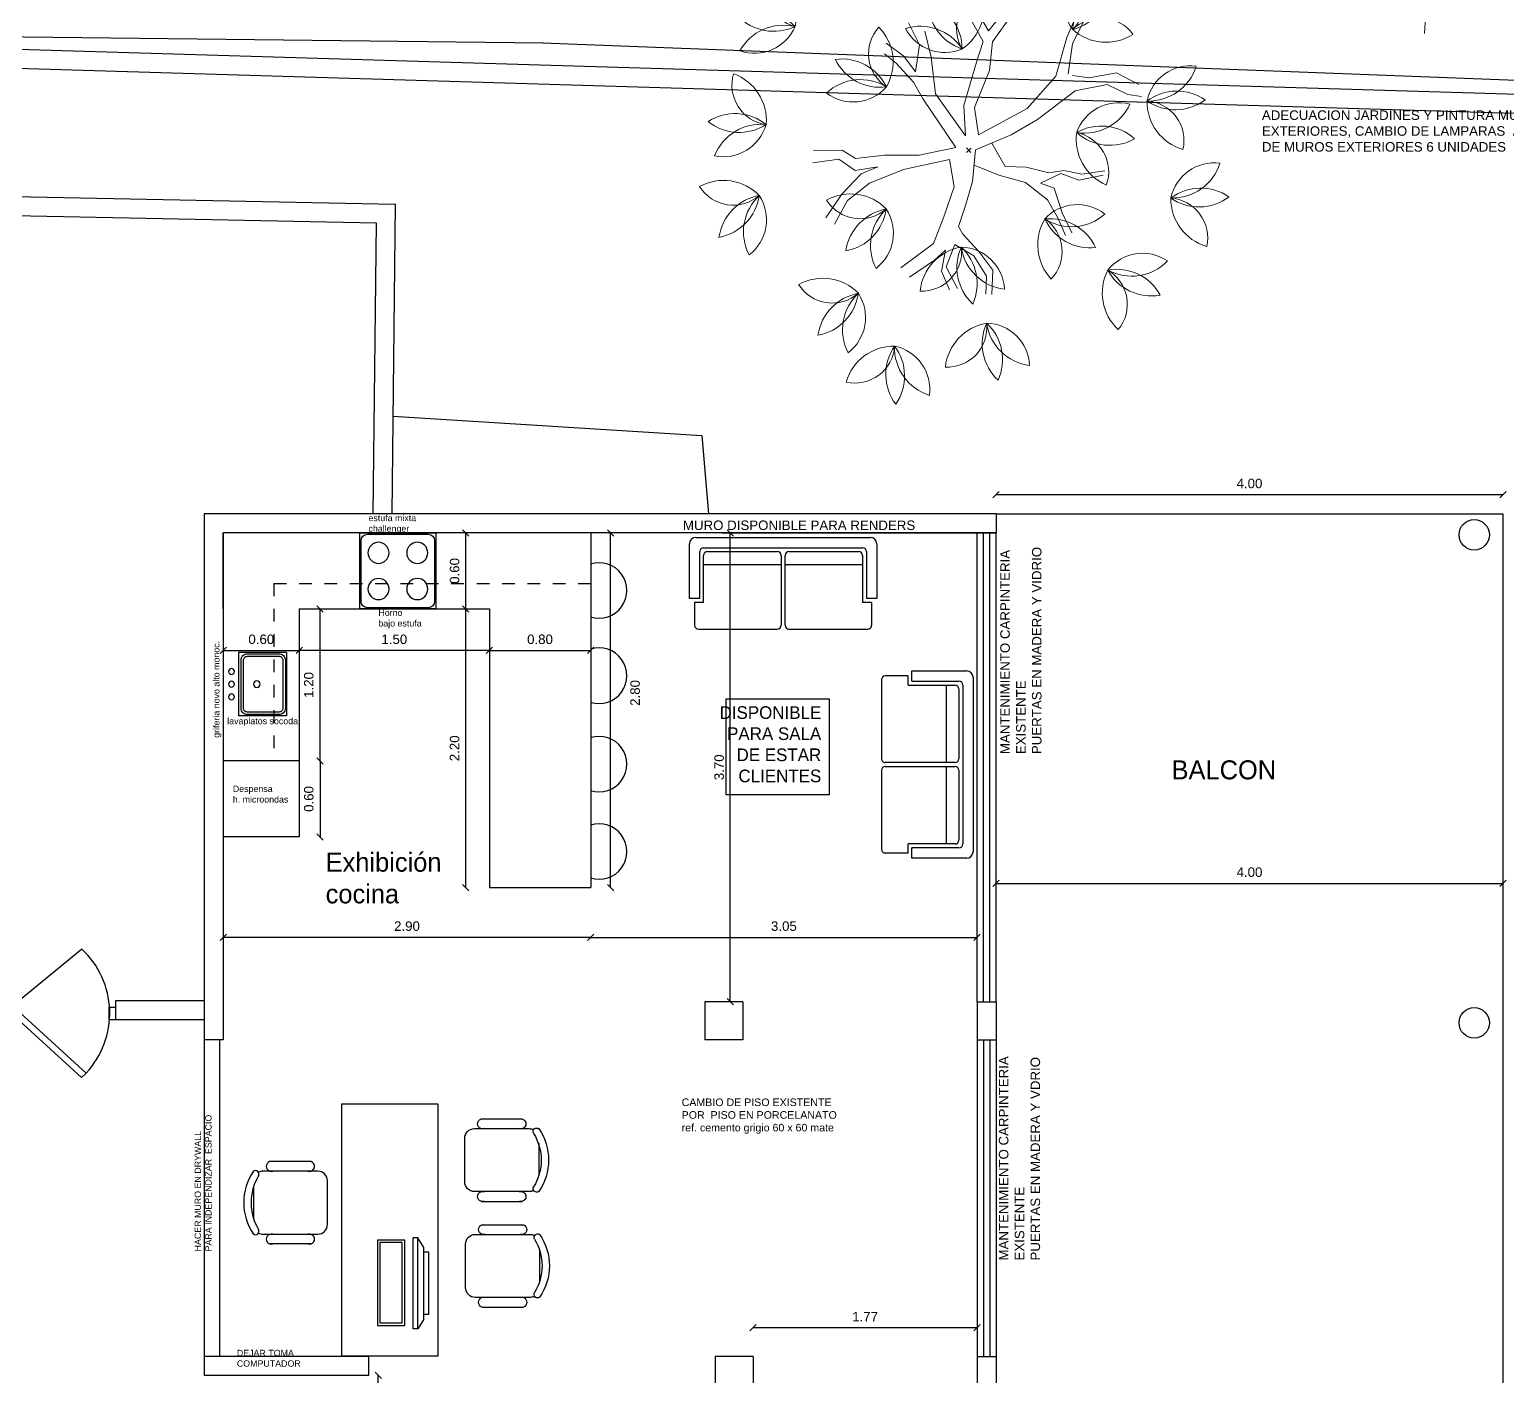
# Model space of a CAD drawing. Header units: millimetres. Extents: x 2366 to 2652, y 1504 to 1714.
# Drawn here: x 2456.71 to 2468.37, y 1515 to 1525.62 of the extents above; entities that cross this region are included whole.
import ezdxf

# ---------------------------------------------------------------- set-up
doc = ezdxf.new("R2010")
doc.units = ezdxf.units.MM
doc.header["$LTSCALE"] = 0.02
doc.linetypes.add('DOTW3', pattern=[0.0625, 0, -0.0625])
doc.linetypes.add('HIDDEN2', pattern=[0.1875, 0.125, -0.0625])
for name, color, linetype in [('5-PRO', 3, 'DOTW3'), ('5-PYV', 4, 'Continuous'), ('A_HIDR-APAR', 4, 'Continuous'), ('A_MUEBLES', 4, 'Continuous'), ('A_MURO', 5, 'Continuous'), ('A_MURO-BAJO', 6, 'Continuous'), ('A_PISO', 33, 'Continuous'), ('A_PROY', 3, 'HIDDEN2'), ('A_TEXT', 7, 'Continuous'), ('A_VENTANAS', 6, 'Continuous'), ('v', 7, 'Continuous')]:
    doc.layers.add(name, color=color, linetype=linetype)
for name, color, linetype, lineweight in [('ARBOL', 94, 'Continuous', 15), ('DIVISION', 10, 'Continuous', 30), ('HATCH', 8, 'Continuous', 5), ('LOCALIZACION', 7, 'Continuous', 9), ('NIVEL', 26, 'Continuous', 15), ('TEX-LIN', 7, 'Continuous', 13), ('WB_FOLLAJE', 94, 'Continuous', 9), ('WB_GUIA', 94, 'Continuous', 9), ('WB_TALLO', 42, 'Continuous', 9)]:
    doc.layers.add(name, color=color, linetype=linetype, lineweight=lineweight)
doc.styles.add('ARIAL', font='arial.ttf')
doc.styles.get("Standard").update_dxf_attribs({"font": 'arial.ttf'})
doc.styles.add('style1', font='arial.ttf')
doc.dimstyles.new('LIN', dxfattribs={"dimtxt": 0.65, "dimasz": 0.18, "dimexe": 0.18, "dimexo": 0.0625, "dimgap": 0.09, "dimtad": 0, "dimzin": 0, "dimdsep": 46, "dimtxsty": 'ARIAL', "dimcen": 0.09, "dimse1": 1, "dimse2": 1, "dimsd1": 1, "dimsd2": 1, "dimclrt": 7, "dimaunit": 1, "dimadec": 0, "dimazin": 0, "dimtfac": 1, "dimtofl": 0, "dimtmove": 0, "dimatfit": 3, "dimfxl": 1, "dimtolj": 1, "dimtzin": 0, "dimarcsym": 0})
doc.dimstyles.new('STANDARD$0', dxfattribs={"dimtxt": 0.075, "dimasz": 0.05, "dimexe": 0.18, "dimexo": 0.063, "dimgap": 0.05, "dimtad": 1, "dimzin": 0, "dimdsep": 46, "dimtxsty": 'style1', "dimblk1": 'OBLIQUE', "dimblk2": 'OBLIQUE', "dimsah": 1, "dimcen": 0.09, "dimse1": 1, "dimse2": 1, "dimclrt": 256, "dimadec": 0, "dimazin": 0, "dimtfac": 1, "dimtmove": 2, "dimatfit": 3, "dimldrblk": 'OBLIQUE', "dimfxl": 1, "dimtolj": 1, "dimtzin": 0, "dimarcsym": 0})

# ---------------------------------------------------------------- blocks, each defined once
blk = doc.blocks.new('2D-ar10')
at = {"layer": 'WB_FOLLAJE'}
for centre, radius, start, end in [((0.484, 2.02), 0.394, 149.5366, 220.847), ((-0.154, 1.962), 0.394, 329.5366, 40.847), ((-0.086, 1.812), 0.313, 113.0323, 212.0649), ((-0.579, 1.967), 0.394, 305.3656, 19.7316), ((0.233, 2.109), 0.35, 176.5603, 262.2501), ((-0.208, 1.747), 0.394, 2.2222, 76.5882), ((-0.234, 2.022), 0.394, 181.3805, 252.6908), ((-0.745, 1.636), 0.394, 1.3805, 72.6908), ((0.499, 1.764), 0.313, 81.1885, 180.221), ((0.161, 2.156), 0.394, 273.5218, 347.8878), ((1.376, 1.751), 0.35, 134.6938, 220.3837), ((0.806, 1.776), 0.394, 320.3558, 34.7218), ((0.99, 1.9), 0.394, 287.6702, 358.9805), ((1.504, 1.517), 0.394, 107.6702, 178.9805), ((-0.678, 1.425), 0.394, 34.0661, 108.4321), ((-0.494, 1.965), 0.35, 208.4041, 294.094), ((0.664, 1.663), 0.35, 161.7065, 247.3963), ((0.145, 1.426), 0.394, 347.3684, 61.7344), ((0.883, 1.513), 0.394, 134.6828, 205.9932), ((0.252, 1.62), 0.394, 314.6828, 25.9932), ((-0.801, 1.429), 0.313, 120.5695, 219.6021), ((-1.31, 1.518), 0.394, 312.9028, 27.2688), ((-0.975, 1.618), 0.394, 188.9177, 260.228), ((-1.431, 1.169), 0.394, 8.9177, 80.228), ((0.832, 1.261), 0.313, 66.3347, 165.3672), ((0.607, 1.726), 0.394, 258.668, 333.0339), ((1.344, 1.316), 0.313, 39.322, 138.3546), ((1.354, 1.833), 0.394, 231.6553, 306.0213), ((-1.337, 0.968), 0.394, 41.6033, 115.9693), ((-1.226, 1.528), 0.35, 215.9414, 301.6312), ((-1.452, 1.167), 0.313, 169.5422, 268.5748), ((-1.854, 0.841), 0.394, 1.8755, 76.2415), ((0.086, 1.129), 0.394, 163.5638, 234.8741), ((-0.519, 0.918), 0.394, 343.5638, 54.8741), ((0.162, 0.884), 0.313, 95.2156, 194.2482), ((-0.26, 1.183), 0.394, 287.5489, 1.9149), ((-0.179, 1.155), 0.35, 190.5875, 276.2773), ((-0.519, 0.697), 0.394, 16.2494, 90.6154), ((0.846, 0.815), 0.394, 137.757, 209.0673), ((0.21, 0.889), 0.394, 317.757, 29.0673), ((1.994, 0.808), 0.35, 102.9472, 188.637), ((1.522, 1.129), 0.394, 288.6091, 2.9751), ((0.619, 0.954), 0.35, 164.7806, 250.4705), ((0.113, 0.689), 0.394, 350.4426, 64.8086), ((1.979, 0.542), 0.394, 75.9235, 147.2339), ((-1.669, 0.52), 0.394, 57.8904, 129.2008), ((-1.709, 1.159), 0.394, 237.8904, 309.2008), ((-1.805, 0.911), 0.35, 264.9141, 350.6039), ((-1.456, 0.46), 0.394, 90.576, 164.942), ((0.808, 0.561), 0.313, 69.4088, 168.4414), ((0.558, 1.014), 0.394, 261.7421, 336.1081), ((1.744, 1.137), 0.394, 255.9235, 327.2339), ((1.737, 0.455), 0.313, 7.5754, 106.6079), ((2.018, 0.889), 0.394, 199.9086, 274.2746), ((-0.786, 0.411), 0.313, 169.5422, 268.5748), ((-1.187, 0.085), 0.394, 1.8755, 76.2415), ((1.597, 0.114), 0.35, 88.7871, 174.4769), ((1.218, 0.54), 0.394, 274.449, 348.815), ((1.517, -0.14), 0.394, 61.7634, 133.0738), ((-1.398, 0.069), 0.313, 169.5422, 268.5748), ((-1.799, -0.257), 0.394, 1.8755, 76.2415), ((-1.003, -0.236), 0.394, 57.8904, 129.2008), ((1.435, 0.495), 0.394, 241.7634, 313.0738), ((1.262, -0.165), 0.313, 353.4153, 92.4478), ((1.64, 0.187), 0.394, 185.7485, 260.1145), ((-1.042, 0.403), 0.394, 237.8904, 309.2008), ((-1.139, 0.155), 0.35, 264.9141, 350.6039), ((-0.789, -0.296), 0.394, 90.576, 164.942), ((-1.615, -0.578), 0.394, 57.8904, 129.2008), ((-1.655, 0.061), 0.394, 237.8904, 309.2008), ((-1.751, -0.187), 0.35, 264.9141, 350.6039), ((-1.402, -0.638), 0.394, 90.576, 164.942), ((-0.773, -0.855), 0.394, 57.2412, 131.6072), ((0.889, -0.781), 0.35, 32.7999, 118.4897), ((-0.813, -0.34), 0.313, 224.9079, 323.9405), ((-0.404, -0.886), 0.394, 113.256, 184.5664), ((-0.953, -0.555), 0.394, 293.256, 4.5664), ((-0.234, -0.745), 0.394, 145.9416, 220.3076), ((-0.803, -0.776), 0.35, 320.2797, 45.9696), ((0.974, -0.776), 0.394, 129.7613, 204.1273), ((0.47, -0.659), 0.313, 297.4281, 36.4606), ((1.114, -0.434), 0.394, 185.7762, 257.0866), ((0.634, -0.857), 0.394, 5.7762, 77.0866), ((1.031, -0.228), 0.394, 218.4618, 292.8278), ((-1.746, -1.032), 0.394, 46.8949, 121.2609), ((-1.692, -0.518), 0.313, 214.5616, 313.5941), ((1.587, -0.934), 0.394, 136.8949, 211.2609), ((1.073, -0.88), 0.313, 304.5616, 43.5941), ((1.504, -0.949), 0.35, 39.9334, 125.6232), ((1.26, -1.056), 0.394, 12.9097, 84.2201), ((1.684, -0.576), 0.394, 192.9097, 264.2201), ((1.575, -0.383), 0.394, 225.5953, 299.9613), ((-1.388, -1.129), 0.394, 102.9097, 174.2201), ((-1.868, -0.705), 0.394, 282.9097, 354.2201), ((-1.195, -1.02), 0.394, 135.5953, 209.9613), ((-1.761, -0.948), 0.35, 309.9334, 35.6232), ((-0.228, -0.877), 0.313, 274.0124, 13.045), ((0.187, -1.185), 0.394, 106.3457, 180.7117), ((0.452, -0.926), 0.394, 162.3605, 233.6709), ((0.107, -1.155), 0.35, 9.3842, 95.0741), ((-0.157, -1.124), 0.394, 342.3605, 53.6709), ((0.457, -0.704), 0.394, 195.0461, 269.4121), ((-1.032, -1.433), 0.394, 57.0765, 131.4425), ((-1.071, -0.917), 0.313, 224.7432, 323.7757), ((-0.664, -1.465), 0.394, 113.0913, 184.4017), ((-1.211, -1.133), 0.394, 293.0913, 4.4017), ((-0.493, -1.324), 0.394, 145.7769, 220.1429), ((-1.062, -1.353), 0.35, 320.115, 45.8048), ((1.208, -1.625), 0.394, 136.8949, 211.2609), ((0.693, -1.572), 0.313, 304.5616, 43.5941), ((1.124, -1.641), 0.35, 39.9334, 125.6232), ((0.881, -1.748), 0.394, 12.9097, 84.2201), ((1.304, -1.268), 0.394, 192.9097, 264.2201), ((1.196, -1.074), 0.394, 225.5953, 299.9613), ((0.306, -1.809), 0.394, 110.3453, 184.7113), ((-0.13, -1.531), 0.313, 278.012, 17.0446), ((0.552, -1.532), 0.394, 166.3601, 237.6705), ((0.225, -1.785), 0.35, 13.3838, 99.0737), ((-0.041, -1.772), 0.394, 346.3601, 57.6705), ((0.542, -1.311), 0.394, 199.0457, 273.4117)]:
    blk.add_arc(centre, radius, start, end, dxfattribs=at)
at = {"layer": 'WB_GUIA'}
for p, q in [((-0.025, 0), (0.025, 0)), ((0, 0.025), (0, -0.025))]:
    blk.add_line(p, q, dxfattribs=at)
at = {"layer": 'WB_TALLO', "color": 42}
for p, q in [((0.125, 0.893), (0.091, 1.062)), ((0.277, 0.876), (0.328, 1.062)), ((0.041, 0.893), (0.024, 1.011)), ((0.716, 0.775), (0.851, 0.944)), ((-0.736, 0.674), (-0.905, 0.826)), ((0.041, 0.691), (0.041, 0.893)), ((0.108, 0.741), (0.125, 0.893)), ((0.108, 0.741), (0.277, 0.876)), ((0.277, 0.741), (0.378, 0.927)), ((0.801, 0.809), (0.902, 0.927)), ((-0.804, 0.64), (-0.973, 0.758)), ((0.108, 0.505), (0.277, 0.741)), ((0.665, 0.556), (0.716, 0.775)), ((0.75, 0.589), (0.801, 0.809)), ((-0.77, 0.488), (-0.804, 0.64)), ((-0.703, 0.556), (-0.736, 0.674)), ((0.007, 0.539), (0.041, 0.691)), ((0.75, 0.589), (0.986, 0.623)), ((-0.618, 0.387), (-0.77, 0.488)), ((-0.517, 0.421), (-0.703, 0.556)), ((-0.061, 0.083), (0.007, 0.539)), ((0.057, 0.1), (0.108, 0.505)), ((0.209, 0.286), (0.513, 0.471)), ((0.513, 0.471), (0.665, 0.556)), ((0.547, 0.353), (0.716, 0.505)), ((0.716, 0.505), (0.969, 0.556)), ((-1.192, 0.37), (-0.973, 0.421)), ((-0.973, 0.353), (-1.175, 0.286)), ((-0.973, 0.421), (-0.753, 0.437)), ((-0.753, 0.336), (-0.973, 0.353)), ((-0.753, 0.437), (-0.618, 0.387)), ((-0.314, 0.235), (-0.517, 0.421)), ((0.26, 0.218), (0.547, 0.353)), ((-0.483, 0.235), (-0.753, 0.336)), ((-0.162, 0.049), (-0.483, 0.235)), ((-0.061, 0.083), (-0.314, 0.235)), ((0.057, 0.1), (0.209, 0.286)), ((0.139, 0.036), (0.26, 0.218)), ((0.902, -0.035), (1.172, 0.134)), ((1.172, 0.134), (1.324, 0.201)), ((1.172, 0.066), (1.392, 0.151)), ((-0.162, 0.049), (-0.28, -0.136)), ((0.139, 0.036), (0.564, -0.069)), ((0.986, -0.086), (1.172, 0.066)), ((0.041, -0.035), (-0.145, -0.204)), ((-0.049, -0.116), (0.041, -0.305)), ((0.041, -0.035), (0.328, -0.136)), ((0.172, -0.082), (0.125, -0.288)), ((0.564, -0.069), (0.902, -0.035)), ((-0.28, -0.136), (-0.5, -0.255)), ((-0.145, -0.204), (-0.314, -0.305)), ((0.328, -0.136), (0.564, -0.187)), ((0.564, -0.187), (0.936, -0.221)), ((0.936, -0.221), (1.155, -0.356)), ((1.003, -0.119), (1.088, -0.221)), ((1.088, -0.221), (1.273, -0.339)), ((-0.703, -0.356), (-1.023, -0.322)), ((-0.5, -0.255), (-0.703, -0.356)), ((-0.314, -0.305), (-0.466, -0.39)), ((0.041, -0.305), (0.159, -0.491)), ((0.125, -0.288), (0.243, -0.406)), ((1.273, -0.339), (1.341, -0.525)), ((-1.023, -0.423), (-0.787, -0.457)), ((-0.669, -0.457), (-0.804, -0.558)), ((-0.787, -0.457), (-0.669, -0.457)), ((-0.466, -0.39), (-0.483, -0.457)), ((-0.483, -0.457), (-0.483, -0.643)), ((0.243, -0.406), (0.345, -0.558)), ((1.155, -0.356), (1.223, -0.525)), ((-0.804, -0.558), (-0.855, -0.71)), ((-0.804, -0.744), (-0.753, -0.558)), ((-0.753, -0.558), (-0.584, -0.474)), ((-0.584, -0.474), (-0.534, -0.643)), ((0.159, -0.491), (0.193, -0.71)), ((0.294, -0.676), (0.243, -0.575)), ((0.243, -0.575), (0.412, -0.626)), ((0.345, -0.558), (0.446, -0.626)), ((1.223, -0.525), (1.29, -0.609)), ((-0.534, -0.643), (-0.567, -0.828)), ((-0.483, -0.643), (-0.5, -0.828)), ((0.209, -0.862), (0.294, -0.676)), ((0.412, -0.626), (0.48, -0.761)), ((0.446, -0.626), (0.53, -0.744)), ((0.193, -0.71), (0.159, -0.862)), ((0.48, -0.761), (0.649, -0.862)), ((0.53, -0.744), (0.682, -0.845)), ((-0.567, -0.828), (-0.669, -0.93)), ((-0.5, -0.828), (-0.635, -0.963)), ((0.159, -0.862), (0.108, -1.014)), ((0.159, -1.031), (0.209, -0.862))]:
    blk.add_line(p, q, dxfattribs=at)
blk = doc.blocks.new('*D144')
at = {"layer": 'Defpoints', "color": 0}
for p in [(2481.365, 1526.241), (2424.023, 1525.146), (2481.354, 1524.723)]:
    blk.add_point(p, dxfattribs=at)
at = {"layer": 'TEX-LIN', "color": 7, "insert": (2452.7, 1526.453), "char_height": 0.65, "attachment_point": 5, "rotation": 359.5774, "style": 'ARIAL'}
blk.add_mtext('\\A1;57.35m', dxfattribs=at)
blk = doc.blocks.new('P-gir-9')
at = {"layer": '5-PRO', "color": 7, "linetype": 'Continuous'}
blk.add_line((-0.11, 0.085), (-0.558, 0.633), dxfattribs=at)
blk.add_arc((-0.051, 0.162), 0.692, 46.9183, 137.0793, dxfattribs=at)
at = {"layer": '5-PYV'}
for p, q in [((-0.11, 0.085), (0.421, 0.667)), ((-0.075, 0.05), (0.457, 0.632)), ((0.421, 0.667), (0.457, 0.632)), ((-0.11, 0.085), (-0.075, 0.05))]:
    blk.add_line(p, q, dxfattribs=at)
for points in [[(0, 0.9), (0, 0.85), (-0.1, 0.85), (-0.1, 0.9)], [(0, 0), (0, 0.05), (-0.1, 0.05), (-0.1, 0)]]:
    blk.add_lwpolyline(points, dxfattribs=at)
blk = doc.blocks.new('_Oblique')
at = {"color": 0, "linetype": 'ByBlock', "lineweight": -2}
blk.add_line((-0.5, -0.5), (0.5, 0.5), dxfattribs=at)
blk = doc.blocks.new('*D182')
at = {"color": 0, "lineweight": -2}
blk.add_line((2462.24, 1517.947), (2462.24, 1521.647), dxfattribs=at)
at = {"layer": 'Defpoints', "color": 0}
for p in [(2462.24, 1521.647), (2462.563, 1521.647), (2462.24, 1517.947)]:
    blk.add_point(p, dxfattribs=at)
at = {"color": 0, "lineweight": -2, "xscale": 0.05, "yscale": 0.05, "zscale": 0.05}
for p, rotation in [((2462.24, 1521.647), 90), ((2462.24, 1517.947), 270)]:
    blk.add_blockref('_Oblique', p, dxfattribs=dict(at, rotation=rotation))
at = {"insert": (2462.152, 1519.797), "char_height": 0.075, "attachment_point": 5, "rotation": 90, "style": 'style1'}
blk.add_mtext('\\A1;3.70', dxfattribs=at)
blk = doc.blocks.new('*D184')
at = {"color": 0, "lineweight": -2}
blk.add_line((2464.338, 1518.881), (2468.338, 1518.881), dxfattribs=at)
at = {"layer": 'Defpoints', "color": 0}
for p in [(2464.338, 1520.131), (2468.338, 1520.131), (2468.338, 1518.881)]:
    blk.add_point(p, dxfattribs=at)
at = {"color": 0, "lineweight": -2, "xscale": 0.05, "yscale": 0.05, "zscale": 0.05, "rotation": 180}
blk.add_blockref('_Oblique', (2464.338, 1518.881), dxfattribs=at)
at = {"color": 0, "lineweight": -2, "xscale": 0.05, "yscale": 0.05, "zscale": 0.05}
blk.add_blockref('_Oblique', (2468.338, 1518.881), dxfattribs=at)
at = {"insert": (2466.338, 1518.969), "char_height": 0.075, "attachment_point": 5, "style": 'style1'}
blk.add_mtext('\\A1;4.00', dxfattribs=at)
blk = doc.blocks.new('*D186')
at = {"color": 0, "lineweight": -2}
blk.add_line((2461.138, 1518.454), (2464.188, 1518.454), dxfattribs=at)
at = {"layer": 'Defpoints', "color": 0}
for p in [(2464.188, 1518.952), (2461.138, 1518.847), (2464.188, 1518.454)]:
    blk.add_point(p, dxfattribs=at)
at = {"color": 0, "lineweight": -2, "xscale": 0.05, "yscale": 0.05, "zscale": 0.05, "rotation": 180}
blk.add_blockref('_Oblique', (2461.138, 1518.454), dxfattribs=at)
at = {"color": 0, "lineweight": -2, "xscale": 0.05, "yscale": 0.05, "zscale": 0.05}
blk.add_blockref('_Oblique', (2464.188, 1518.454), dxfattribs=at)
at = {"insert": (2462.663, 1518.543), "char_height": 0.075, "attachment_point": 5, "style": 'style1'}
blk.add_mtext('\\A1;3.05', dxfattribs=at)
blk = doc.blocks.new('*D200')
at = {"color": 0, "lineweight": -2}
blk.add_line((2468.338, 1521.948), (2464.338, 1521.948), dxfattribs=at)
at = {"layer": 'Defpoints', "color": 0}
for p in [(2464.338, 1521.948), (2464.338, 1521.797), (2468.338, 1521.797)]:
    blk.add_point(p, dxfattribs=at)
at = {"color": 0, "lineweight": -2, "xscale": 0.05, "yscale": 0.05, "zscale": 0.05, "rotation": 180}
blk.add_blockref('_Oblique', (2464.338, 1521.948), dxfattribs=at)
at = {"color": 0, "lineweight": -2, "xscale": 0.05, "yscale": 0.05, "zscale": 0.05}
blk.add_blockref('_Oblique', (2468.338, 1521.948), dxfattribs=at)
at = {"insert": (2466.338, 1522.037), "char_height": 0.075, "attachment_point": 5, "style": 'style1'}
blk.add_mtext('\\A1;4.00', dxfattribs=at)
blk = doc.blocks.new('Sofa1-p')
for p, q in [((-0.675, 0), (0.675, 0)), ((-0.615, 0), (-0.015, 0)), ((-0.725, -0.474), (-0.725, -0.05)), ((-0.645, -0.474), (-0.645, -0.11)), ((-0.615, -0.08), (-0.015, -0.08)), ((-0.615, -0.08), (0.615, -0.08)), ((-0.585, -0.11), (-0.045, -0.11)), ((0.045, -0.11), (0.585, -0.11)), ((0.645, -0.11), (0.645, -0.474)), ((0.725, -0.05), (0.725, -0.474)), ((-0.615, -0.504), (-0.615, -0.14)), ((-0.615, -0.21), (-0.015, -0.21)), ((-0.015, -0.14), (-0.015, -0.68)), ((0.015, -0.68), (0.015, -0.14)), ((0.015, -0.21), (0.615, -0.21)), ((0.615, -0.14), (0.615, -0.504)), ((-0.645, -0.474), (-0.725, -0.474)), ((-0.615, -0.504), (-0.685, -0.504)), ((-0.685, -0.504), (-0.685, -0.68)), ((0.685, -0.504), (0.615, -0.504)), ((0.725, -0.474), (0.645, -0.474)), ((0.685, -0.504), (0.685, -0.68)), ((-0.655, -0.71), (-0.045, -0.71)), ((0.045, -0.71), (0.655, -0.71))]:
    blk.add_line(p, q)
for centre, radius, start, end in [((-0.675, -0.05), 0.05, 90, 180), ((0.675, -0.05), 0.05, 0, 90), ((-0.615, -0.11), 0.03, 90, 180), ((-0.585, -0.14), 0.03, 90, 180), ((-0.045, -0.14), 0.03, 0, 90), ((0.045, -0.14), 0.03, 90, 180), ((0.585, -0.14), 0.03, 0, 90), ((0.615, -0.11), 0.03, 0, 90), ((-0.655, -0.68), 0.03, 180, 270), ((-0.045, -0.68), 0.03, 270, 0), ((0.045, -0.68), 0.03, 180, 270), ((0.655, -0.68), 0.03, 270, 0)]:
    blk.add_arc(centre, radius, start, end)
blk = doc.blocks.new('*D188')
at = {"color": 0, "lineweight": -2}
blk.add_line((2460.152, 1521.047), (2460.152, 1521.647), dxfattribs=at)
at = {"layer": 'Defpoints', "color": 0}
for p in [(2460.152, 1521.647), (2460.333, 1521.647), (2460.333, 1521.047)]:
    blk.add_point(p, dxfattribs=at)
at = {"color": 0, "lineweight": -2, "xscale": 0.05, "yscale": 0.05, "zscale": 0.05}
for p, rotation in [((2460.152, 1521.647), 90), ((2460.152, 1521.047), 270)]:
    blk.add_blockref('_Oblique', p, dxfattribs=dict(at, rotation=rotation))
at = {"insert": (2460.064, 1521.347), "char_height": 0.075, "attachment_point": 5, "rotation": 90, "style": 'style1'}
blk.add_mtext('\\A1;0.60', dxfattribs=at)
blk = doc.blocks.new('*D189')
at = {"color": 0, "lineweight": -2}
blk.add_line((2460.152, 1518.847), (2460.152, 1521.047), dxfattribs=at)
at = {"layer": 'Defpoints', "color": 0}
for p in [(2460.152, 1521.047), (2460.333, 1521.047), (2460.338, 1518.847)]:
    blk.add_point(p, dxfattribs=at)
at = {"color": 0, "lineweight": -2, "xscale": 0.05, "yscale": 0.05, "zscale": 0.05}
for p, rotation in [((2460.152, 1521.047), 90), ((2460.152, 1518.847), 270)]:
    blk.add_blockref('_Oblique', p, dxfattribs=dict(at, rotation=rotation))
at = {"insert": (2460.064, 1519.947), "char_height": 0.075, "attachment_point": 5, "rotation": 90, "style": 'style1'}
blk.add_mtext('\\A1;2.20', dxfattribs=at)
blk = doc.blocks.new('*D190')
at = {"color": 0, "lineweight": -2}
blk.add_line((2458.238, 1520.719), (2458.838, 1520.719), dxfattribs=at)
at = {"layer": 'Defpoints', "color": 0}
for p in [(2458.838, 1520.719), (2458.238, 1520.447), (2458.838, 1519.871)]:
    blk.add_point(p, dxfattribs=at)
at = {"color": 0, "lineweight": -2, "xscale": 0.05, "yscale": 0.05, "zscale": 0.05, "rotation": 180}
blk.add_blockref('_Oblique', (2458.238, 1520.719), dxfattribs=at)
at = {"color": 0, "lineweight": -2, "xscale": 0.05, "yscale": 0.05, "zscale": 0.05}
blk.add_blockref('_Oblique', (2458.838, 1520.719), dxfattribs=at)
at = {"insert": (2458.538, 1520.807), "char_height": 0.075, "attachment_point": 5, "style": 'style1'}
blk.add_mtext('\\A1;0.60', dxfattribs=at)
blk = doc.blocks.new('*D191')
at = {"color": 0, "lineweight": -2}
blk.add_line((2459.002, 1519.847), (2459.002, 1521.047), dxfattribs=at)
at = {"layer": 'Defpoints', "color": 0}
for p in [(2458.838, 1521.047), (2459.002, 1521.047), (2458.838, 1519.847)]:
    blk.add_point(p, dxfattribs=at)
at = {"color": 0, "lineweight": -2, "xscale": 0.05, "yscale": 0.05, "zscale": 0.05}
for p, rotation in [((2459.002, 1521.047), 90), ((2459.002, 1519.847), 270)]:
    blk.add_blockref('_Oblique', p, dxfattribs=dict(at, rotation=rotation))
at = {"insert": (2458.913, 1520.447), "char_height": 0.075, "attachment_point": 5, "rotation": 90, "style": 'style1'}
blk.add_mtext('\\A1;1.20', dxfattribs=at)
blk = doc.blocks.new('*D192')
at = {"color": 0, "lineweight": -2}
blk.add_line((2460.338, 1520.719), (2461.138, 1520.719), dxfattribs=at)
at = {"layer": 'Defpoints', "color": 0}
for p in [(2461.138, 1520.719), (2460.338, 1518.847), (2461.138, 1518.847)]:
    blk.add_point(p, dxfattribs=at)
at = {"color": 0, "lineweight": -2, "xscale": 0.05, "yscale": 0.05, "zscale": 0.05, "rotation": 180}
blk.add_blockref('_Oblique', (2460.338, 1520.719), dxfattribs=at)
at = {"color": 0, "lineweight": -2, "xscale": 0.05, "yscale": 0.05, "zscale": 0.05}
blk.add_blockref('_Oblique', (2461.138, 1520.719), dxfattribs=at)
at = {"insert": (2460.738, 1520.807), "char_height": 0.075, "attachment_point": 5, "style": 'style1'}
blk.add_mtext('\\A1;0.80', dxfattribs=at)
blk = doc.blocks.new('*D193')
at = {"color": 0, "lineweight": -2}
blk.add_line((2460.338, 1520.719), (2458.838, 1520.719), dxfattribs=at)
at = {"layer": 'Defpoints', "color": 0}
for p in [(2458.838, 1521.047), (2460.338, 1521.047), (2458.838, 1520.719)]:
    blk.add_point(p, dxfattribs=at)
at = {"color": 0, "lineweight": -2, "xscale": 0.05, "yscale": 0.05, "zscale": 0.05, "rotation": 180}
blk.add_blockref('_Oblique', (2458.838, 1520.719), dxfattribs=at)
at = {"color": 0, "lineweight": -2, "xscale": 0.05, "yscale": 0.05, "zscale": 0.05}
blk.add_blockref('_Oblique', (2460.338, 1520.719), dxfattribs=at)
at = {"insert": (2459.588, 1520.807), "char_height": 0.075, "attachment_point": 5, "style": 'style1'}
blk.add_mtext('\\A1;1.50', dxfattribs=at)
blk = doc.blocks.new('*D194')
at = {"color": 0, "lineweight": -2}
blk.add_line((2461.138, 1518.454), (2458.238, 1518.454), dxfattribs=at)
at = {"layer": 'Defpoints', "color": 0}
for p in [(2458.238, 1518.905), (2461.138, 1518.847), (2458.238, 1518.454)]:
    blk.add_point(p, dxfattribs=at)
at = {"color": 0, "lineweight": -2, "xscale": 0.05, "yscale": 0.05, "zscale": 0.05, "rotation": 180}
blk.add_blockref('_Oblique', (2458.238, 1518.454), dxfattribs=at)
at = {"color": 0, "lineweight": -2, "xscale": 0.05, "yscale": 0.05, "zscale": 0.05}
blk.add_blockref('_Oblique', (2461.138, 1518.454), dxfattribs=at)
at = {"insert": (2459.688, 1518.543), "char_height": 0.075, "attachment_point": 5, "style": 'style1'}
blk.add_mtext('\\A1;2.90', dxfattribs=at)
blk = doc.blocks.new('*D195')
at = {"color": 0, "lineweight": -2}
blk.add_line((2461.295, 1518.847), (2461.295, 1521.647), dxfattribs=at)
at = {"layer": 'Defpoints', "color": 0}
for p in [(2459.474, 1521.647), (2461.295, 1521.647), (2460.949, 1518.847)]:
    blk.add_point(p, dxfattribs=at)
at = {"color": 0, "lineweight": -2, "xscale": 0.05, "yscale": 0.05, "zscale": 0.05}
for p, rotation in [((2461.295, 1521.647), 90), ((2461.295, 1518.847), 270)]:
    blk.add_blockref('_Oblique', p, dxfattribs=dict(at, rotation=rotation))
at = {"insert": (2461.489, 1520.384), "char_height": 0.075, "attachment_point": 5, "rotation": 90, "style": 'style1'}
blk.add_mtext('\\A1;2.80', dxfattribs=at)
blk = doc.blocks.new('Lavpl50')
for p, q in [((-0.6, 0.5), (-0.6, 0)), ((-0.5, 0.5), (-0.5, 0)), ((-0.5, 0.5), (-0.12, 0.5)), ((-0.12, 0.5), (-0.12, 0)), ((0, 0.5), (0, 0)), ((-0.5, 0), (-0.12, 0))]:
    blk.add_line(p, q)
for points in [[(-0.14, 0.44, 0.414214), (-0.19, 0.49), (-0.44, 0.49, 0.414214), (-0.49, 0.44), (-0.49, 0.06, 0.414214), (-0.44, 0.01), (-0.19, 0.01, 0.414214), (-0.14, 0.06)], [(-0.16, 0.44, 0.414214), (-0.19, 0.47), (-0.44, 0.47, 0.414214), (-0.47, 0.44), (-0.47, 0.06, 0.414214), (-0.44, 0.03), (-0.19, 0.03, 0.414214), (-0.16, 0.06)]]:
    blk.add_lwpolyline(points, format="xyb", close=True)
for centre, radius in [((-0.065, 0.35), 0.0233), ((-0.265, 0.25), 0.0257), ((-0.065, 0.25), 0.0233), ((-0.065, 0.15), 0.0233)]:
    blk.add_circle(centre, radius)
blk = doc.blocks.new('Estufa')
for p, q in [((0.7, 0.042), (0.1, 0.042)), ((0.1, 0.042), (0.1, -0.558)), ((0.64, 0.032), (0.16, 0.032)), ((0.7, -0.558), (0.7, 0.042)), ((0.11, -0.018), (0.11, -0.498)), ((0.69, -0.498), (0.69, -0.018)), ((0.1, -0.558), (0.7, -0.558)), ((0.16, -0.548), (0.64, -0.548))]:
    blk.add_line(p, q)
for centre in [(0.247, -0.115), (0.553, -0.115), (0.247, -0.401), (0.553, -0.401)]:
    blk.add_circle(centre, 0.0834)
for centre, start, end in [((0.16, -0.018), 90, 180), ((0.64, -0.018), 0, 90), ((0.16, -0.498), 180, 270), ((0.64, -0.498), 270, 0)]:
    blk.add_arc(centre, 0.05, start, end)
blk = doc.blocks.new('*D201')
at = {"color": 0, "lineweight": -2}
blk.add_line((2459.002, 1519.847), (2459.002, 1519.247), dxfattribs=at)
at = {"layer": 'Defpoints', "color": 0}
for p in [(2458.838, 1519.847), (2458.838, 1519.247), (2459.002, 1519.247)]:
    blk.add_point(p, dxfattribs=at)
at = {"color": 0, "lineweight": -2, "xscale": 0.05, "yscale": 0.05, "zscale": 0.05}
for p, rotation in [((2459.002, 1519.847), 90), ((2459.002, 1519.247), 270)]:
    blk.add_blockref('_Oblique', p, dxfattribs=dict(at, rotation=rotation))
at = {"insert": (2458.913, 1519.547), "char_height": 0.075, "attachment_point": 5, "rotation": 90, "style": 'style1'}
blk.add_mtext('\\A1;0.60', dxfattribs=at)
blk = doc.blocks.new('Chair7')
for p, q in [((0.13, 0.269), (0.454, 0.269)), ((0.508, 0.192), (0.076, 0.192)), ((0, 0.116), (0, -0.229)), ((0.584, -0.189), (0.584, 0.067)), ((0.076, -0.305), (0.508, -0.305)), ((0.13, -0.381), (0.454, -0.381))]:
    blk.add_line(p, q)
for centre, radius, start, end in [((0.141, 0.231), 0.0397, 73.7398, 286.2602), ((0.443, 0.231), 0.0397, 253.7398, 106.2602), ((0.076, 0.116), 0.0762, 90, 180), ((0.508, 0.116), 0.0762, 62.4156, 90), ((0.568, 0.169), 0.0279, 53.3099, 212.0274), ((0.568, 0.169), 0.0279, 53.3099, 212.0274), ((0.2, -0.056), 0.403, 328.3938, 31.5171), ((0.221, -0.057), 0.44, 325.6131, 34.3869), ((0.076, -0.229), 0.0762, 180, 270), ((0.141, -0.343), 0.0397, 73.7398, 286.2602), ((0.443, -0.343), 0.0397, 253.7398, 106.2602), ((0.508, -0.229), 0.0762, 270, 297.5844), ((0.568, -0.282), 0.0279, 147.9726, 306.6901)]:
    blk.add_arc(centre, radius, start, end)
blk = doc.blocks.new('A$C16684C7E')
at = {"layer": 'A_MUEBLES'}
for p, q in [((0.113, 0.124), (0.113, 0.086)), ((0.605, 0.124), (0.113, 0.124)), ((0.605, 0.124), (0.605, 0.086)), ((0.076, 0.086), (0, 0.038)), ((0, 0.038), (0, 0)), ((0.718, 0.038), (0, 0.038)), ((0.718, 0), (0, 0)), ((0.643, 0.086), (0.076, 0.086)), ((0.643, 0.086), (0.718, 0.038)), ((0.718, 0.038), (0.718, 0))]:
    blk.add_line(p, q, dxfattribs=at)
blk = doc.blocks.new('A$C6F442DC2')
at = {"layer": 'A_MUEBLES'}
for p, q in [((1.986, 0.762), (0, 0.762)), ((0, 0.762), (0, 0)), ((1.986, 0), (1.986, 0.762)), ((0, 0), (1.986, 0))]:
    blk.add_line(p, q, dxfattribs=at)
for points in [[(1.746, 0.283), (1.746, 0.499), (1.073, 0.499), (1.073, 0.283)], [(1.726, 0.303), (1.726, 0.479), (1.093, 0.479), (1.093, 0.303)]]:
    blk.add_lwpolyline(points, close=True, dxfattribs=at)
at = {"layer": 'A_MUEBLES', "xscale": -1, "rotation": 269.9999632491716}
for p in [(0.498, 0.973), (1.333, 0.98)]:
    blk.add_blockref('Chair7', p, dxfattribs=at)
at = {"layer": 'A_MUEBLES'}
blk.add_blockref('A$C16684C7E', (1.054, 0.565), dxfattribs=at)
at = {"layer": 'A_MUEBLES', "rotation": 270}
blk.add_blockref('Chair7', (0.834, -0.111), dxfattribs=at)
blk = doc.blocks.new('*D202')
at = {"color": 0, "lineweight": -2}
blk.add_line((2459.461, 1514.047), (2459.461, 1514.997), dxfattribs=at)
at = {"layer": 'Defpoints', "color": 0}
for p in [(2458.738, 1514.997), (2459.461, 1514.997), (2459.268, 1514.047)]:
    blk.add_point(p, dxfattribs=at)
at = {"color": 0, "lineweight": -2, "xscale": 0.05, "yscale": 0.05, "zscale": 0.05}
for p, rotation in [((2459.461, 1514.997), 90), ((2459.461, 1514.047), 270)]:
    blk.add_blockref('_Oblique', p, dxfattribs=dict(at, rotation=rotation))
at = {"insert": (2459.373, 1514.522), "char_height": 0.075, "attachment_point": 5, "rotation": 90, "style": 'style1'}
blk.add_mtext('\\A1;0.95', dxfattribs=at)
blk = doc.blocks.new('*D211')
at = {"color": 0, "lineweight": -2}
blk.add_line((2462.42, 1515.374), (2464.188, 1515.374), dxfattribs=at)
at = {"layer": 'Defpoints', "color": 0}
for p in [(2464.188, 1515.374), (2462.42, 1515.147), (2464.188, 1515.147)]:
    blk.add_point(p, dxfattribs=at)
at = {"color": 0, "lineweight": -2, "xscale": 0.05, "yscale": 0.05, "zscale": 0.05, "rotation": 180}
blk.add_blockref('_Oblique', (2462.42, 1515.374), dxfattribs=at)
at = {"color": 0, "lineweight": -2, "xscale": 0.05, "yscale": 0.05, "zscale": 0.05}
blk.add_blockref('_Oblique', (2464.188, 1515.374), dxfattribs=at)
at = {"insert": (2463.304, 1515.461), "char_height": 0.075, "attachment_point": 5, "style": 'style1'}
blk.add_mtext('\\A1;1.77', dxfattribs=at)

msp = doc.modelspace()

# ---------------------------------------------------------------- linework, layer by layer
at = {"layer": 'A_MUEBLES'}
msp.add_lwpolyline([(2462.208, 1520.337), (2463.02, 1520.337), (2463.02, 1519.581), (2462.208, 1519.581)], close=True, dxfattribs=at)
for centre in [(2461.205, 1521.193), (2461.205, 1520.52), (2461.205, 1519.822), (2461.205, 1519.132)]:
    msp.add_arc(centre, 0.219, 252.0358, 107.9642, dxfattribs=at)
at = {"layer": 'A_MURO'}
for p, q in [((2453.705, 1524.363), (2459.596, 1524.241)), ((2459.596, 1524.241), (2459.568, 1521.797)), ((2453.855, 1524.209), (2459.444, 1524.094)), ((2459.444, 1524.094), (2459.418, 1521.797)), ((2459.577, 1522.569), (2462.014, 1522.417)), ((2462.014, 1522.417), (2462.069, 1521.797)), ((2464.338, 1521.797), (2458.088, 1521.797)), ((2458.088, 1521.797), (2458.088, 1517.647)), ((2464.338, 1521.797), (2464.338, 1521.647)), ((2464.338, 1521.647), (2458.238, 1521.647)), ((2458.238, 1521.647), (2458.238, 1517.647)), ((2458.238, 1521.047), (2458.238, 1521.647)), ((2462.173, 1521.647), (2464.338, 1521.647)), ((2457.388, 1517.955), (2457.388, 1517.805)), ((2458.088, 1517.955), (2457.388, 1517.955)), ((2457.388, 1517.955), (2457.388, 1517.805)), ((2458.088, 1517.955), (2457.388, 1517.955)), ((2462.338, 1517.947), (2462.038, 1517.947)), ((2462.038, 1517.947), (2462.038, 1517.647)), ((2462.338, 1517.947), (2462.338, 1517.647)), ((2464.188, 1517.947), (2464.188, 1517.647)), ((2464.188, 1517.947), (2464.338, 1517.947)), ((2464.338, 1517.947), (2464.338, 1517.647)), ((2458.088, 1517.805), (2457.388, 1517.805)), ((2458.088, 1517.805), (2457.388, 1517.805)), ((2458.238, 1517.647), (2458.088, 1517.647)), ((2462.338, 1517.647), (2462.038, 1517.647)), ((2464.188, 1517.647), (2464.338, 1517.647)), ((2459.388, 1515.147), (2458.088, 1515.147)), ((2458.088, 1515.147), (2458.088, 1514.997)), ((2459.388, 1514.997), (2459.388, 1515.147)), ((2462.42, 1515.147), (2462.12, 1515.147)), ((2462.12, 1515.147), (2462.12, 1514.847)), ((2462.42, 1515.147), (2462.42, 1514.847)), ((2464.188, 1515.147), (2464.188, 1513.257)), ((2464.188, 1515.147), (2464.338, 1515.147)), ((2464.338, 1515.147), (2464.338, 1513.257)), ((2459.388, 1514.997), (2458.088, 1514.997))]:
    msp.add_line(p, q, dxfattribs=at)
for points in [[(2484.468, 1510.13), (2484.457, 1509.668), (2424.449, 1510.955), (2424.023, 1525.146), (2451.439, 1525.62), (2481.354, 1524.723), (2481.377, 1524.421), (2484.798, 1524.201)], [(2484.1, 1509.826), (2424.594, 1511.102), (2424.178, 1524.999), (2451.438, 1525.47), (2481.215, 1524.577), (2481.238, 1524.28), (2484.645, 1524.061), (2484.592, 1521.798)]]:
    msp.add_lwpolyline(points, dxfattribs=at)
for centre in [(2468.112, 1521.632), (2468.112, 1517.78)]:
    msp.add_circle(centre, 0.12, dxfattribs=at)
at = {"layer": 'A_MURO-BAJO'}
for p, q in [((2461.138, 1521.647), (2461.138, 1518.847)), ((2458.838, 1521.047), (2458.838, 1519.247)), ((2458.838, 1521.047), (2460.338, 1521.047)), ((2460.338, 1521.047), (2460.338, 1518.847)), ((2458.838, 1519.847), (2458.238, 1519.847)), ((2458.838, 1519.247), (2458.238, 1519.247)), ((2460.338, 1518.847), (2461.138, 1518.847))]:
    msp.add_line(p, q, dxfattribs=at)
at = {"layer": 'A_PISO'}
for p, q in [((2464.338, 1521.797), (2468.338, 1521.797)), ((2468.338, 1521.797), (2468.338, 1510.164))]:
    msp.add_line(p, q, dxfattribs=at)
at = {"layer": 'A_PROY'}
for q in [(2458.638, 1519.847), (2461.133, 1521.247)]:
    msp.add_line((2458.638, 1521.247), q, dxfattribs=at)
at = {"layer": 'A_VENTANAS'}
for p, q in [((2464.188, 1517.947), (2464.188, 1521.647)), ((2464.238, 1517.947), (2464.238, 1521.647)), ((2464.288, 1517.947), (2464.288, 1521.647)), ((2464.338, 1517.947), (2464.338, 1521.647)), ((2458.088, 1517.647), (2458.088, 1515.147)), ((2458.208, 1517.647), (2458.208, 1515.147)), ((2464.188, 1517.647), (2464.188, 1515.147)), ((2464.238, 1517.647), (2464.238, 1515.147)), ((2464.288, 1517.647), (2464.288, 1515.147)), ((2464.338, 1517.647), (2464.338, 1515.147))]:
    msp.add_line(p, q, dxfattribs=at)
at = {"layer": 'DIVISION'}
msp.add_lwpolyline([(2484.798, 1524.201), (2481.377, 1524.421), (2481.354, 1524.723), (2460.758, 1525.514), (2451.439, 1525.62), (2438.086, 1525.115), (2424.023, 1525.146)], dxfattribs=at)
at = {"layer": 'HATCH'}
msp.add_lwpolyline([(2468.079, 1531.594), (2467.72, 1525.588)], dxfattribs=at)
at = {"layer": 'LOCALIZACION'}
msp.add_lwpolyline([(2424.023, 1525.146), (2451.439, 1525.62), (2481.354, 1524.723), (2481.377, 1524.421), (2484.798, 1524.201)], dxfattribs=at)
at = {"layer": 'NIVEL'}
for p in [(2460.758, 1525.514, 0.52), (2459.596, 1524.241, 1.43), (2459.577, 1522.569, 1.44), (2464.338, 1521.797, 1.45)]:
    msp.add_point(p, dxfattribs=at)

# ---------------------------------------------------------------- block references
at = {"layer": 'A_HIDR-APAR', "extrusion": (0, 0, -1), "zscale": -1}
for name, p, rotation in [('Estufa', (-2460.016, 1521.605), 359.9999831061833), ('Lavpl50', (-2458.238, 1520.203), 359.9999833113412)]:
    msp.add_blockref(name, p, dxfattribs=dict(at, rotation=rotation))
at = {"layer": 'A_MUEBLES', "xscale": 1.020000000000437, "yscale": 1.020000000000437, "zscale": 1.020000000000437}
msp.add_blockref('Sofa1-p', (2462.657, 1521.612), dxfattribs=at)
at = {"layer": 'A_MUEBLES', "xscale": 1.020000000000437, "yscale": 1.020000000000437, "zscale": 1.020000000000437, "rotation": 270.0000000026566}
msp.add_blockref('Sofa1-p', (2464.157, 1519.819), dxfattribs=at)
at = {"layer": 'A_MUEBLES', "rotation": 270}
msp.add_blockref('A$C6F442DC2', (2459.171, 1517.138), dxfattribs=at)
at = {"layer": 'A_MURO', "rotation": 270}
msp.add_blockref('P-gir-9', (2456.488, 1517.805), dxfattribs=at)
at = {"layer": 'ARBOL', "rotation": 42.50614254430674}
for p in [(2464.122, 1524.668), (2470.561, 1524.287)]:
    msp.add_blockref('2D-ar10', p, dxfattribs=at)

# ---------------------------------------------------------------- texts
at = {"layer": 'A_TEXT'}
for s, insert, char_height, width, attachment_point, rotation in [('{\\fCentury Gothic|b0|i0|c0|p34;DISPONIBLE \\PPARA SALA \\PDE ESTAR \\PCLIENTES}', (2462.958, 1520.279), 0.1, 2.37778, 3, 359.9989), ('{\\fCentury Gothic|b0|i0|c0|p34;BALCON}', (2466.548, 1519.852), 0.15, 0.30187, 3, 359.9989), ('{\\fCentury Gothic|b0|i0|c0|p34;Exhibición cocina}', (2459.046, 1519.123), 0.15, 0.30187, 1, 0.0011)]:
    msp.add_mtext(s, dxfattribs=dict(at, insert=insert, char_height=char_height, width=width, attachment_point=attachment_point, rotation=rotation))
at = {"layer": 'v', "attachment_point": 1}
for s, insert, char_height, width in [('ADECUACION JARDINES Y PINTURA MUROS EXTERIORES, CAMBIO DE LAMPARAS  APLIQUES DE MUROS EXTERIORES 6 UNIDADES', (2466.436, 1524.982), 0.075, 2.50619), ('estufa mixta \\Pchallenger', (2459.384, 1521.79), 0.05, 2.37465), ('MURO DISPONIBLE PARA RENDERS', (2461.866, 1521.745), 0.075, 2.37465), ('Horno \\Pbajo estufa', (2459.462, 1521.042), 0.05, 2.37465), ('lavaplatos socoda', (2458.269, 1520.187), 0.05, 2.37465), ('Despensa \\Ph. microondas', (2458.313, 1519.652), 0.05, 2.37465), ('CAMBIO DE PISO EXISTENTE \\PPOR  PISO EN PORCELANATO\\Pref. cemento grigio 60 x 60 mate', (2461.856, 1517.183), 0.06, 1.83487), ('DEJAR TOMA \\PCOMPUTADOR', (2458.345, 1515.199), 0.05, 0.88635)]:
    msp.add_mtext(s, dxfattribs=dict(at, insert=insert, char_height=char_height, width=width))
at = {"layer": 'v', "attachment_point": 1, "rotation": 90}
for s, insert, char_height, width in [('MANTENIMIENTO CARPINTERIA EXISTENTE\\PPUERTAS EN MADERA Y VIDRIO', (2464.371, 1519.901), 0.075, 1.69398), ('griferia novo alto monoc. ', (2458.158, 1520.03), 0.05, 2.37465), ('MANTENIMIENTO CARPINTERIA EXISTENTE\\PPUERTAS EN MADERA Y VDRIO', (2464.36, 1515.904), 0.075, 1.90761), ('HACER MURO EN DRYWALL\\PPARA INDEPENDIZAR  ESPACIO', (2458.012, 1515.976), 0.05, 1.16682)]:
    msp.add_mtext(s, dxfattribs=dict(at, insert=insert, char_height=char_height, width=width))

# ---------------------------------------------------------------- dimensions: what is measured, and where the dimension line sits
for base, p1, p2, picture, middle in [((2464.338, 1521.948), (2468.338, 1521.797), (2464.338, 1521.797), '*D200', (2466.338, 1522.037)), ((2468.338, 1518.881), (2464.338, 1520.131), (2468.338, 1520.131), '*D184', (2466.338, 1518.969)), ((2464.188, 1518.454), (2461.138, 1518.847), (2464.188, 1518.952), '*D186', (2462.663, 1518.543)), ((2464.188, 1515.374), (2462.42, 1515.147), (2464.188, 1515.147), '*D211', (2463.304, 1515.461))]:
    dim = msp.add_linear_dim(base=base, p1=p1, p2=p2, dimstyle='STANDARD$0', override={"dimtix": 1, "dimarcsym": 1})
    dim.commit()
    dim.dimension.update_dxf_attribs({"geometry": picture, "text_midpoint": middle})
dim = msp.add_linear_dim(base=(2461.295, 1521.647), p1=(2460.949, 1518.847), p2=(2459.474, 1521.647), angle=270, dimstyle='STANDARD$0', override={"dimtix": 1, "dimarcsym": 1})
dim.commit()
dim.dimension.update_dxf_attribs({"geometry": '*D195', "text_midpoint": (2461.489, 1520.384), "dimtype": 160})
for base, p1, p2, angle, picture, middle in [((2460.152, 1521.647), (2460.333, 1521.047), (2460.333, 1521.647), 270, '*D188', (2460.064, 1521.347)), ((2462.24, 1521.647), (2462.24, 1517.947), (2462.563, 1521.647), 90, '*D182', (2462.152, 1519.797)), ((2458.838, 1520.719), (2460.338, 1521.047), (2458.838, 1521.047), 180, '*D193', (2459.588, 1520.807)), ((2459.002, 1521.047), (2458.838, 1519.847), (2458.838, 1521.047), 270, '*D191', (2458.913, 1520.447)), ((2460.152, 1521.047), (2460.338, 1518.847), (2460.333, 1521.047), 270, '*D189', (2460.064, 1519.947)), ((2458.838, 1520.719), (2458.238, 1520.447), (2458.838, 1519.871), 180, '*D190', (2458.538, 1520.807)), ((2461.138, 1520.719), (2460.338, 1518.847), (2461.138, 1518.847), 180, '*D192', (2460.738, 1520.807)), ((2459.002, 1519.247), (2458.838, 1519.847), (2458.838, 1519.247), 90, '*D201', (2458.913, 1519.547)), ((2458.238, 1518.454), (2461.138, 1518.847), (2458.238, 1518.905), 180, '*D194', (2459.688, 1518.543)), ((2459.461, 1514.997), (2459.268, 1514.047), (2458.738, 1514.997), 90, '*D202', (2459.373, 1514.522))]:
    dim = msp.add_linear_dim(base=base, p1=p1, p2=p2, angle=angle, dimstyle='STANDARD$0', override={"dimtix": 1, "dimarcsym": 1})
    dim.commit()
    dim.dimension.update_dxf_attribs({"geometry": picture, "text_midpoint": middle})
at = {"layer": 'TEX-LIN'}
dim = msp.add_aligned_dim(p1=(2424.023, 1525.146), p2=(2481.354, 1524.723), distance=1.518, text='57.35m', dimstyle='LIN', override={"dimpost": 'm'}, dxfattribs=at)
dim.commit()
dim.dimension.update_dxf_attribs({"geometry": '*D144', "text_midpoint": (2452.7, 1526.453)})

doc.saveas('drawing.dxf')
